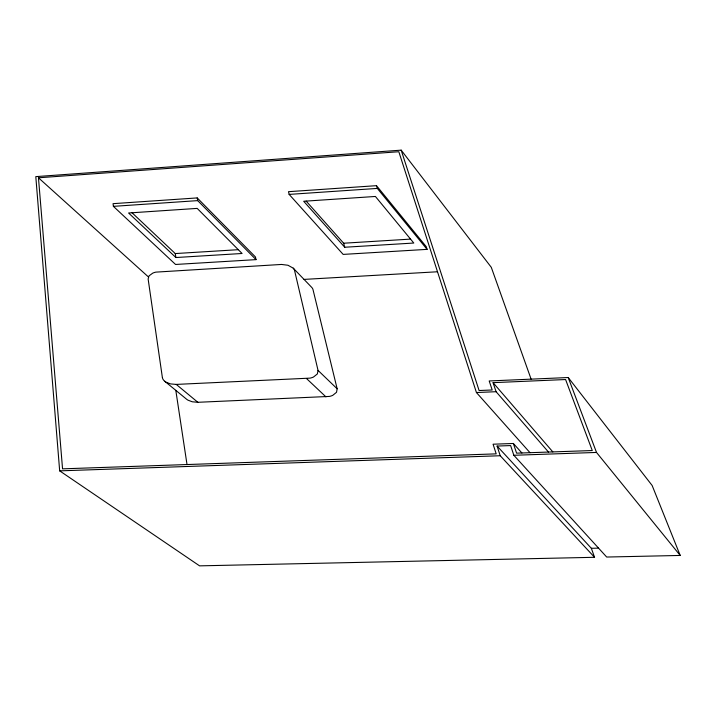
<?xml version="1.0" encoding="UTF-8"?>
<svg xmlns="http://www.w3.org/2000/svg" width="716" height="716" viewBox="0 0 716 716"><rect width="100%" height="100%" fill="white"/><g stroke="black" fill="none" stroke-linecap="round" stroke-linejoin="round"><path stroke-width="1.07" d="M401.175 150.145L35.8 176.628L59.67 470.86L199.576 565.855L594.557 557.299L591.344 548.295L497.092 446.059L510.633 445.576L513.846 455.278L606.685 557.039L680.2 555.446L652.142 485.484L568.209 377.529L489.198 380.966L492.187 389.978L479.093 390.533L401.175 150.145L491.292 267.328L531.111 379.149M521.91 452.977L513.363 443.481L493.073 444.206L496.188 453.863L62.552 468.846L38.458 177.792L398.83 151.729L476.426 392.529L530.01 452.7M162.407 377.502A9.066 5.379 15.6 0 0 164.68 381.252A8.395 4.985 15.6 0 0 166.309 382.317L170.56 383.91L176.243 384.411L310.126 378.12A19.26 11.429 15.6 0 0 313.519 377.01L317.367 373.931L318.029 370.378L294.553 270.442A7.804 4.627 15.6 0 0 293.238 268.151L287.948 265.251L281.513 264.446L155.873 272.125A19.305 11.456 15.6 0 0 152.741 273.136L149.026 275.875L148.131 278.989L162.371 377.493M197.213 197.92L113.047 203.666L113.397 206.351L175.563 264.464L256.015 259.631L255.451 256.972L197.213 197.92L197.706 200.623L256.015 259.631M376.5 185.668L288.485 191.682L289.148 194.403L343.161 254.404L427.094 249.365L426.235 246.662L376.5 185.668L377.323 188.415L427.094 249.365M113.397 206.351L197.706 200.623M289.148 194.403L377.323 188.415M164.716 381.243L186.473 399.125A8.44 5.012 15.6 0 0 188.057 400.199L192.255 401.783L197.858 402.294L329.45 396.422A18.643 11.062 15.6 0 0 332.77 395.33L336.529 392.296L337.147 388.779L313.017 289.658A7.849 4.654 15.6 0 0 311.702 287.376L293.229 268.151M132.048 212.759L175.259 253.562L238.294 249.687M306.144 201.098L343.653 243.216L410.563 239.108M175.903 257.527L242.089 253.491L197.186 208.392L128.585 212.992L175.903 257.527L175.259 253.562M344.736 247.244L413.794 243.037L375.408 196.461L303.682 201.259L344.736 247.244L343.653 243.216M304.031 279.401L437.512 271.767M548.492 452.056L496.09 391.706L493.073 382.666L565.586 379.534L592.275 450.543L516.594 453.156L513.363 443.481M476.426 392.529L496.09 391.706M59.67 470.86L500.224 455.743L594.557 557.299M513.846 455.278L596.509 452.44L680.2 555.446M591.344 548.295L598.558 548.134M176.243 384.411L197.858 402.294M38.458 177.792L148.418 276.931M306.546 378.576L325.941 396.87M318.029 370.378L337.147 388.779M493.073 382.666L552.833 451.903M568.209 377.529L596.509 452.44M497.092 446.059L500.224 455.743M175.805 390.354L187.019 464.55"/></g></svg>
